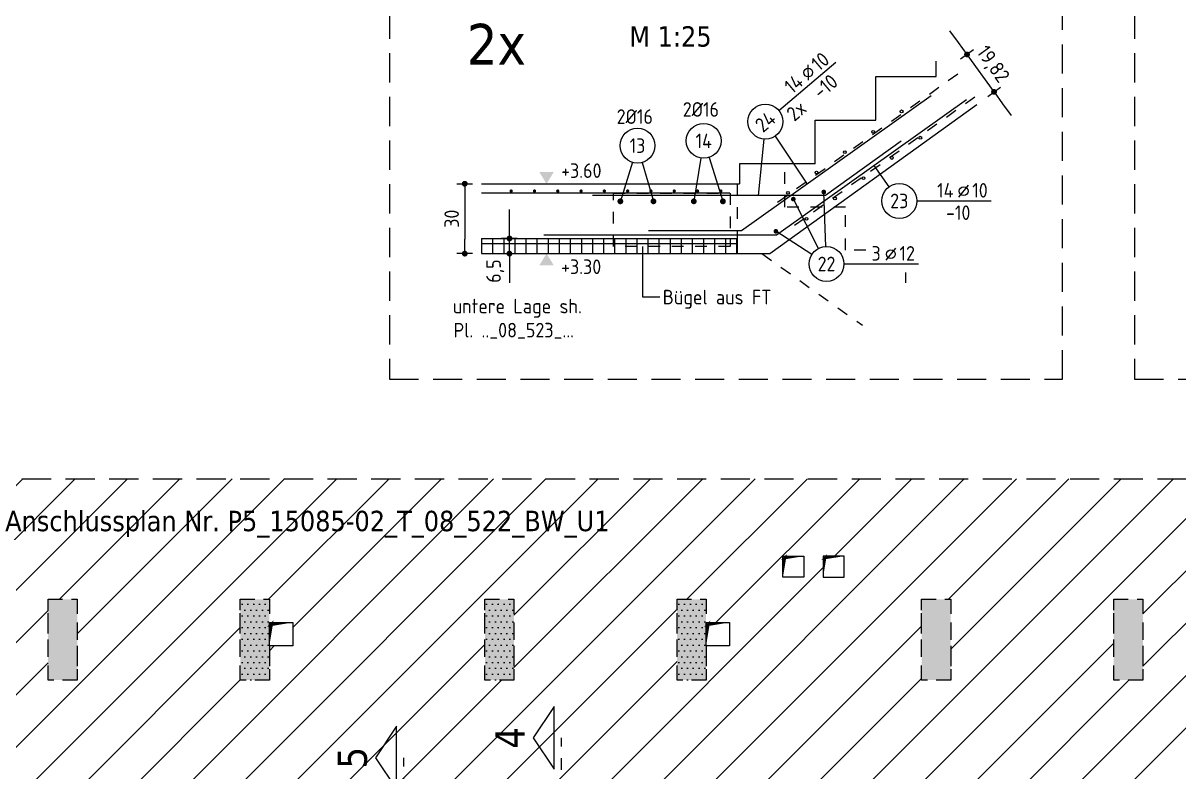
# Model space of a CAD drawing. Extents: x -4 to 88.1, y -7.1 to 49.1.
# Drawn here: x 24.06 to 33.99, y 29.18 to 35.61 of the extents above; entities that cross this region are included whole.
import ezdxf
from ezdxf.enums import TextEntityAlignment as Align

# ---------------------------------------------------------------- set-up
doc = ezdxf.new("R2010")
doc.units = 0
doc.header["$LTSCALE"] = 0.5
for name, pattern in [('AUSGEZOGEN', [1000.01, 1000, 0.01]), ('DASHED', [0.75, 0.5, -0.25]), ('DOT', [0.175, 0.05, -0.125]), ('HIDDEN2', [0.187, 0.125, -0.062]), ('PUNKT', [0.175, 0.05, -0.125]), ('STRICHLINIE', [0.75, 0.5, -0.25]), ('STRICHPUNKT2', [0.55, 0.25, -0.125, 0.05, -0.125]), ('VERDECKT', [0.375, 0.25, -0.125])]:
    doc.linetypes.add(name, pattern=pattern)
for name, color, linetype in [('BETON', 7, 'Continuous'), ('DD', 7, 'Continuous'), ('DETAIL', 7, 'Continuous'), ('DRUEBER', 7, 'Continuous'), ('EG', 7, 'Continuous'), ('grau_hell', 7, 'Continuous'), ('grau_mittel', 7, 'Continuous'), ('Halbfertigteile', 7, 'Continuous'), ('HILFE', 7, 'Continuous'), ('koten', 7, 'Continuous'), ('MASSE', 7, 'Continuous'), ('RND', 7, 'Continuous'), ('SCHATTEN', 7, 'Continuous'), ('SCHNITTE', 7, 'Continuous'), ('SCHRAFF', 7, 'Continuous'), ('TEXT', 7, 'Continuous'), ('VERDECKT', 7, 'Continuous')]:
    doc.layers.add(name, color=color, linetype=linetype)
doc.styles.add('helv', font='tahoma.ttf')
doc.styles.add('txt', font='isocp.shx')
doc.dimstyles.new('DOT_I', dxfattribs={"dimscale": 0.5, "dimtxt": 0.25, "dimasz": 0.25, "dimexe": 0.1, "dimexo": 0.3, "dimgap": 0.1, "dimtad": 1, "dimdec": 3, "dimzin": 3, "dimtxsty": 'txt', "dimblk": 'DOT', "dimblk1": 'DOT', "dimblk2": 'DOT', "dimsah": 1, "dimcen": 0.1, "dimse1": 1, "dimse2": 1, "dimazin": 0, "dimtfac": 1, "dimtdec": 4, "dimtix": 1, "dimtmove": 2, "dimatfit": 3, "dimfxl": 0, "dimtvp": 1, "dimtolj": 1, "dimtzin": 0, "dimarcsym": 0})
pattern_1 = [(0, (-69.080496, 378.069226), (0.025, 0.05), [0, -0.05])]

# ---------------------------------------------------------------- blocks, each defined once
blk = doc.blocks.new('DOT')
at = {"layer": 'MASSE', "color": 7, "linetype": 'Continuous'}
for p, q in [((0, 0), (-1, 0)), ((0, 0.54), (0, -0.54))]:
    blk.add_line(p, q, dxfattribs=at)
at = {"layer": 'MASSE', "color": 7, "linetype": 'Continuous', "const_width": 0.2}
blk.add_lwpolyline([(-0.1, 0, 1), (0.1, 0, 1)], format="xyb", close=True, dxfattribs=at)
blk = doc.blocks.new('*D46')
at = {"layer": 'Defpoints', "color": 0, "linetype": 'AUSGEZOGEN', "transparency": 16777216}
for p in [(32.1695, 35.3406), (32.1695, 35.3406), (32.4015, 35.019)]:
    blk.add_point(p, dxfattribs=at)
at = {"layer": 'MASSE', "color": 0, "linetype": 'AUSGEZOGEN', "lineweight": -2, "transparency": 16777216}
for p, q in [((32.0964, 35.442), (32.0233, 35.5434)), ((32.4015, 35.019), (32.1695, 35.3406)), ((32.4746, 34.9176), (32.5478, 34.8162))]:
    blk.add_line(p, q, dxfattribs=at)
at = {"layer": 'MASSE', "color": 0, "linetype": 'AUSGEZOGEN', "lineweight": -2, "transparency": 16777216, "xscale": 0.125, "yscale": 0.125, "zscale": 0.125}
for p, rotation in [((32.1695, 35.3406), 305.7992139162137), ((32.4015, 35.019), 125.7992139162137)]:
    blk.add_blockref('DOT', p, dxfattribs=dict(at, rotation=rotation))
at = {"layer": 'MASSE', "color": 0, "linetype": 'AUSGEZOGEN', "transparency": 16777216, "insert": (32.3844, 35.2511), "char_height": 0.125, "attachment_point": 5, "rotation": 305.79921, "style": 'txt'}
blk.add_mtext('\\A1;19,82', dxfattribs=at)
blk = doc.blocks.new('RND_LEI')
at = {"layer": 'RND', "color": 7, "linetype": 'Continuous'}
blk.add_line((1.022, 0.066), (1.19, 0.27), dxfattribs=at)
for centre, radius in [((0, 0), 0.3), ((1.106, 0.168), 0.075)]:
    blk.add_circle(centre, radius, dxfattribs=at)
at = {"layer": 'RND', "color": 7, "linetype": 'Continuous', "style": 'txt'}
blk.add_attdef('ANZ', text='', height=0.25, dxfattribs=at).set_placement((0.931, 0.057), align=Align.RIGHT)
for tag, p in [('DUM', (1.253, 0.057)), ('ABSTD', (1.674, 0.057)), ('POSTXT', (0.374, -0.327))]:
    blk.add_attdef(tag, p, '', height=0.25, dxfattribs=at)
blk.add_attdef('POSL', text='', height=0.25, dxfattribs=at).set_placement((0, 0), align=Align.MIDDLE)
blk = doc.blocks.new('okrd_o')
at = {"layer": 'koten', "color": 7, "linetype": 'Continuous'}
blk.add_solid([(-0.125, 0.202), (0.125, 0.202), (0, 0)], dxfattribs=at)
at = {"layer": 'koten', "style": 'txt'}
blk.add_attdef('OKRD', (0.25, 0.1), '', height=0.25, dxfattribs=at)
blk = doc.blocks.new('okrd_u')
at = {"layer": 'koten', "color": 7, "linetype": 'Continuous'}
blk.add_solid([(-0.125, -0.202), (0.125, -0.202), (0, 0)], dxfattribs=at)
at = {"layer": 'koten', "style": 'txt'}
blk.add_attdef('OKRD', (0.25, -0.35), '', height=0.25, dxfattribs=at)
blk = doc.blocks.new('*D44')
at = {"layer": 'Defpoints', "color": 0, "linetype": 'AUSGEZOGEN', "transparency": 16777216}
for p in [(27.857, 34.2302), (27.857, 33.6302), (27.857, 33.6302)]:
    blk.add_point(p, dxfattribs=at)
at = {"layer": 'MASSE', "color": 0, "linetype": 'AUSGEZOGEN', "lineweight": -2, "transparency": 16777216}
blk.add_line((27.857, 34.1052), (27.857, 33.7552), dxfattribs=at)
at = {"layer": 'MASSE', "color": 0, "linetype": 'AUSGEZOGEN', "lineweight": -2, "transparency": 16777216, "xscale": 0.125, "yscale": 0.125, "zscale": 0.125}
for p, rotation in [((27.857, 34.2302), 90), ((27.857, 33.6302), 270)]:
    blk.add_blockref('DOT', p, dxfattribs=dict(at, rotation=rotation))
at = {"layer": 'MASSE', "color": 0, "linetype": 'AUSGEZOGEN', "transparency": 16777216, "insert": (27.7445, 33.9302), "char_height": 0.125, "attachment_point": 5, "rotation": 90, "style": 'txt'}
blk.add_mtext('\\A1;30', dxfattribs=at)
blk = doc.blocks.new('RND_HIN')
at = {"layer": 'RND', "color": 7, "linetype": 'Continuous'}
blk.add_circle((0, 0), 0.3, dxfattribs=at)
at = {"layer": 'RND', "color": 7, "linetype": 'Continuous', "style": 'txt'}
blk.add_attdef('POSI', text='', height=0.25, dxfattribs=at).set_placement((0, 0), align=Align.MIDDLE)
blk = doc.blocks.new('SCHN-1')
at = {"layer": 'SCHNITTE', "color": 5, "linetype": 'Continuous'}
blk.add_lwpolyline([(0.54, 0.125), (0, 0.485), (-0.54, 0.125)], close=True, dxfattribs=at)
at = {"layer": 'SCHNITTE', "color": 6, "linetype": 'Continuous', "style": 'helv'}
blk.add_attdef('SCHN-1', text='', height=0.5, dxfattribs=at).set_placement((0, 0.635), align=Align.CENTER)
blk = doc.blocks.new('*D70')
at = {"layer": 'Defpoints', "color": 0, "linetype": 'AUSGEZOGEN', "transparency": 16777216}
for p in [(28.2407, 33.7602), (28.2407, 33.7602), (28.2407, 33.6302)]:
    blk.add_point(p, dxfattribs=at)
at = {"layer": 'MASSE', "color": 0, "linetype": 'AUSGEZOGEN', "lineweight": -2, "transparency": 16777216}
for p, q in [((28.2407, 33.8852), (28.2407, 34.0102)), ((28.2407, 33.6302), (28.2407, 33.7602)), ((28.2407, 33.5052), (28.2407, 33.3802))]:
    blk.add_line(p, q, dxfattribs=at)
at = {"layer": 'MASSE', "color": 0, "linetype": 'AUSGEZOGEN', "lineweight": -2, "transparency": 16777216, "xscale": 0.125, "yscale": 0.125, "zscale": 0.125}
for p, rotation in [((28.2407, 33.7602), 270), ((28.2407, 33.6302), 90)]:
    blk.add_blockref('DOT', p, dxfattribs=dict(at, rotation=rotation))
at = {"layer": 'MASSE', "color": 0, "linetype": 'AUSGEZOGEN', "transparency": 16777216, "insert": (28.1189, 33.4808), "char_height": 0.125, "attachment_point": 5, "rotation": 90, "style": 'txt'}
blk.add_mtext('\\A1;6,5', dxfattribs=at)

msp = doc.modelspace()

# ---------------------------------------------------------------- hatches: boundary and pattern name
at = {"layer": 'grau_hell', "linetype": 'AUSGEZOGEN'}
h = msp.add_hatch(dxfattribs=at)
h.set_pattern_fill('ANSI31', color=9, scale=0.1, style=0, double=1)
h.paths.add_polyline_path([(17.3044, 31.697), (17.3044, 37.8627), (15.9794, 37.8627), (15.9794, 36.6227), (15.9794, 35.4877), (15.9794, 31.0327), (16.1694, 31.0327), (16.1694, 30.8527), (15.9794, 30.8527), (15.9794, 29.9127), (15.9794, 28.2877), (20.8744, 28.2877), (21.2744, 28.2877), (21.6294, 28.2877), (22.5144, 28.2877), (25.2794, 28.2877), (25.2794, 28.0377), (25.0294, 28.0377), (25.0294, 27.5077), (25.2794, 27.5077), (25.2794, 27.7577), (25.5294, 27.7577), (25.5294, 27.5077), (29.2669, 27.5077), (29.2669, 23.9127), (36.1544, 23.9127), (36.1544, 27.6877), (35.7044, 27.6877), (35.7044, 28.1377), (36.1544, 28.1377), (36.1544, 28.2877), (37.7844, 28.2877), (38.3844, 28.2877), (40.9294, 28.2877), (40.9294, 28.8377), (40.9294, 29.9127), (40.9294, 30.1627), (41.9794, 30.1627), (41.9794, 35.4877), (41.9794, 36.6227), (41.9794, 37.8627), (40.6794, 37.8627), (40.6794, 31.697)])
h.paths.add_polyline_path([(24.5294, 30.6627), (24.5294, 29.9677), (24.2794, 29.9677), (24.2794, 30.6627)], flags=16)
h.paths.add_polyline_path([(25.9294, 30.6627), (26.1794, 30.6627), (26.1794, 30.4627), (26.3794, 30.4627), (26.3794, 30.2627), (26.1794, 30.2627), (26.1794, 29.9677), (25.9294, 29.9677)], flags=16)
h.paths.add_polyline_path([(23.6144, 31.0327), (23.6144, 30.8527), (23.4344, 30.8527), (23.4344, 31.0327)], flags=16)
h.paths.add_polyline_path([(23.2744, 31.0327), (23.2744, 30.8527), (23.0944, 30.8527), (23.0944, 31.0327)], flags=16)
h.paths.add_polyline_path([(22.4294, 30.6627), (22.4294, 29.9677), (22.1794, 29.9677), (22.1794, 30.6627)], flags=16)
h.paths.add_polyline_path([(28.0294, 30.6627), (28.2794, 30.6627), (28.2794, 29.9677), (28.0294, 29.9677)], flags=16)
h.paths.add_polyline_path([(27.9844, 28.1377), (28.4844, 28.1377), (28.4844, 27.6777), (27.9844, 27.6777)], flags=16)
h.paths.add_polyline_path([(20.7794, 30.6627), (20.7794, 29.9677), (20.5294, 29.9677), (20.5294, 30.6627)], flags=16)
h.paths.add_polyline_path([(29.6794, 30.6627), (29.9294, 30.6627), (29.9294, 30.4627), (30.1294, 30.4627), (30.1294, 30.2627), (29.9294, 30.2627), (29.9294, 29.9677), (29.6794, 29.9677)], flags=16)
h.paths.add_polyline_path([(28.8244, 28.1377), (29.2444, 28.1377), (29.2444, 27.7177), (28.8244, 27.7177)], flags=16)
h.paths.add_polyline_path([(30.5894, 31.0327), (30.7694, 31.0327), (30.7694, 30.8527), (30.5894, 30.8527)], flags=16)
h.paths.add_polyline_path([(30.9344, 31.0327), (31.1144, 31.0327), (31.1144, 30.8527), (30.9344, 30.8527)], flags=16)
h.paths.add_polyline_path([(18.6794, 30.6627), (18.6794, 29.9677), (18.4294, 29.9677), (18.4294, 30.6627)], flags=16)
h.paths.add_polyline_path([(31.7794, 30.6627), (32.0294, 30.6627), (32.0294, 29.9677), (31.7794, 29.9677)], flags=16)
h.paths.add_polyline_path([(31.8044, 28.1377), (32.3044, 28.1377), (32.3044, 27.6377), (31.8044, 27.6377)], flags=16)
h.paths.add_polyline_path([(16.8388, 30.7777), (16.8388, 30.5977), (16.6588, 30.5977), (16.6588, 30.7777)], flags=16)
h.paths.add_polyline_path([(33.4294, 30.6627), (33.6794, 30.6627), (33.6794, 29.9677), (33.4294, 29.9677)], flags=16)
h.paths.add_polyline_path([(33.2094, 28.0777), (33.5094, 28.0777), (33.5094, 27.7777), (33.2094, 27.7777)], flags=16)
h.paths.add_polyline_path([(35.5294, 30.6627), (35.7794, 30.6627), (35.7794, 29.9677), (35.5294, 29.9677)], flags=16)
h.paths.add_polyline_path([(37.1794, 30.6627), (37.4294, 30.6627), (37.4294, 29.9677), (37.1794, 29.9677)], flags=16)
h.paths.add_polyline_path([(38.0944, 31.0327), (38.2744, 31.0327), (38.2744, 30.8527), (38.0944, 30.8527)], flags=16)
h.paths.add_polyline_path([(38.4344, 31.0327), (38.6144, 31.0327), (38.6144, 30.8527), (38.4344, 30.8527)], flags=16)
h.paths.add_polyline_path([(39.2794, 30.6627), (39.5294, 30.6627), (39.5294, 29.9677), (39.2794, 29.9677)], flags=16)
h.paths.add_polyline_path([(41.1188, 30.7777), (41.2988, 30.7777), (41.2988, 30.5977), (41.1188, 30.5977)], flags=16)
at = {"layer": 'grau_mittel'}
h = msp.add_hatch(color=61, dxfattribs=at)
h.paths.add_polyline_path([(24.5294, 30.6627), (24.2794, 30.6627), (24.2794, 29.9677), (24.5294, 29.9677)])
h.paths.add_polyline_path([(22.4294, 30.6627), (22.1794, 30.6627), (22.1794, 29.9677), (22.4294, 29.9677)])
h.paths.add_polyline_path([(20.7794, 30.6627), (20.5294, 30.6627), (20.5294, 29.9677), (20.7794, 29.9677)])
h.paths.add_polyline_path([(18.4294, 29.9677), (18.6794, 29.9677), (18.6794, 30.6627), (18.4294, 30.6627)])
h = msp.add_hatch(color=61, dxfattribs=at)
h.paths.add_polyline_path([(39.5294, 30.6627), (39.2794, 30.6627), (39.2794, 29.9677), (39.5294, 29.9677)])
h.paths.add_polyline_path([(37.1794, 29.9677), (37.4294, 29.9677), (37.4294, 30.6627), (37.1794, 30.6627)])
h.paths.add_polyline_path([(35.7794, 30.6627), (35.5294, 30.6627), (35.5294, 29.9677), (35.7794, 29.9677)])
h.paths.add_polyline_path([(33.6794, 30.6627), (33.4294, 30.6627), (33.4294, 29.9677), (33.6794, 29.9677)])
h.paths.add_polyline_path([(32.0294, 30.6627), (31.7794, 30.6627), (31.7794, 29.9677), (32.0294, 29.9677)])
h.paths.add_polyline_path([(28.2794, 30.6627), (28.0294, 30.6627), (28.0294, 29.9677), (28.2794, 29.9677)])
h.paths.add_polyline_path([(26.1794, 30.6627), (25.9294, 30.6627), (25.9294, 29.9677), (26.1794, 29.9677)])
msp.add_hatch(color=61, dxfattribs=at).paths.add_polyline_path([(29.6794, 29.9677), (29.9294, 29.9677), (29.9294, 30.6627), (29.6794, 30.6627)])
at = {"layer": 'Halbfertigteile', "linetype": 'AUSGEZOGEN', "transparency": 33554687}
h = msp.add_hatch(dxfattribs=at)
h.set_pattern_fill('ANSI37', color=171, scale=0.03, angle=135, style=0)
h.paths.add_polyline_path([(30.1955, 33.7602), (27.9999, 33.7602), (27.9999, 33.6302), (30.1955, 33.6302)])
at = {"layer": 'SCHRAFF', "linetype": 'AUSGEZOGEN'}
h = msp.add_hatch(dxfattribs=at)
h.set_pattern_fill('DOTS', scale=0.8, double=1)
h.set_pattern_definition(pattern_1)
h.paths.add_polyline_path([(18.6794, 30.6627), (18.4294, 30.6627), (18.4294, 29.9677), (18.6794, 29.9677)])
h.paths.add_polyline_path([(20.7794, 30.6627), (20.5294, 30.6627), (20.5294, 29.9677), (20.7794, 29.9677)])
h.paths.add_polyline_path([(22.4294, 30.6627), (22.1794, 30.6627), (22.1794, 29.9677), (22.4294, 29.9677)])
h.paths.add_polyline_path([(24.5294, 30.6627), (24.2794, 30.6627), (24.2794, 29.9677), (24.5294, 29.9677)])
h = msp.add_hatch(dxfattribs=at)
h.set_pattern_fill('DOTS', scale=0.8, double=1)
h.set_pattern_definition(pattern_1)
h.paths.add_polyline_path([(26.1794, 30.6627), (25.9294, 30.6627), (25.9294, 29.9677), (26.1794, 29.9677)])
h.paths.add_polyline_path([(28.2794, 30.6627), (28.0294, 30.6627), (28.0294, 29.9677), (28.2794, 29.9677)])
h.paths.add_polyline_path([(29.9294, 30.6627), (29.6794, 30.6627), (29.6794, 29.9677), (29.9294, 29.9677)])
h = msp.add_hatch(dxfattribs=at)
h.set_pattern_fill('DOTS', scale=0.8, double=1)
h.set_pattern_definition(pattern_1)
h.paths.add_polyline_path([(32.0294, 30.6627), (31.7794, 30.6627), (31.7794, 29.9677), (32.0294, 29.9677)])
h.paths.add_polyline_path([(33.6794, 30.6627), (33.4294, 30.6627), (33.4294, 29.9677), (33.6794, 29.9677)])
h.paths.add_polyline_path([(35.7794, 30.6627), (35.5294, 30.6627), (35.5294, 29.9677), (35.7794, 29.9677)])
h.paths.add_polyline_path([(37.4294, 30.6627), (37.1794, 30.6627), (37.1794, 29.9677), (37.4294, 29.9677)])
h.paths.add_polyline_path([(39.5294, 30.6627), (39.2794, 30.6627), (39.2794, 29.9677), (39.5294, 29.9677)])

# ---------------------------------------------------------------- linework, layer by layer
at = {"layer": 'BETON', "color": 6, "linetype": 'AUSGEZOGEN'}
for p, q in [((31.9055, 35.1502), (31.9055, 35.2817)), ((31.3855, 35.1502), (31.9055, 35.1502)), ((31.3855, 34.7752), (31.3855, 35.1502)), ((30.4759, 33.6302), (32.2533, 34.912)), ((30.8655, 34.7752), (31.3855, 34.7752)), ((30.8655, 34.4002), (30.8655, 34.7752)), ((30.2155, 34.4002), (30.2155, 34.2302)), ((30.8655, 34.4002), (30.2155, 34.4002)), ((27.9999, 34.2302), (30.2155, 34.2302)), ((27.9999, 33.7602), (30.1955, 33.7602)), ((30.1955, 33.7602), (30.1955, 33.6302)), ((27.9999, 33.6302), (30.4759, 33.6302))]:
    msp.add_line(p, q, dxfattribs=at)
at = {"layer": 'DD', "color": 7, "linetype": 'AUSGEZOGEN'}
for points in [[(30.5894, 31.0327), (30.7694, 31.0327), (30.7694, 30.8527), (30.5894, 30.8527)], [(31.1144, 31.0327), (30.9344, 31.0327), (30.9344, 30.8527), (31.1144, 30.8527)], [(26.1794, 30.4627), (26.3794, 30.4627), (26.3794, 30.2627), (26.1794, 30.2627)], [(29.9294, 30.4627), (30.1294, 30.4627), (30.1294, 30.2627), (29.9294, 30.2627)]]:
    msp.add_lwpolyline(points, close=True, dxfattribs=at)
at = {"layer": 'DETAIL', "color": 102, "linetype": 'STRICHLINIE'}
for points in [[(27.2098, 36.476), (27.2098, 32.5509), (32.9905, 32.5509), (32.9905, 36.476)], [(33.6078, 36.476), (33.6078, 32.5509), (39.3884, 32.5509), (39.3884, 36.476)]]:
    msp.add_lwpolyline(points, close=True, dxfattribs=at)
at = {"layer": 'DRUEBER', "color": 7, "linetype": 'PUNKT'}
for p, q in [((30.6055, 34.0298), (30.6055, 34.4002)), ((31.1255, 34.0298), (30.6055, 34.0298)), ((31.1255, 33.6594), (31.1255, 34.0298)), ((31.3014, 33.6594), (31.1255, 33.6594)), ((30.4081, 33.6302), (31.2709, 33.0156)), ((31.6455, 33.3794), (31.6455, 33.4685))]:
    msp.add_line(p, q, dxfattribs=at)
at = {"layer": 'EG', "color": 0, "linetype": 'DOT', "lineweight": -2}
for points in [[(24.2794, 30.6627), (24.5294, 30.6627), (24.5294, 29.9677), (24.2794, 29.9677)], [(25.9294, 30.6627), (26.1794, 30.6627), (26.1794, 29.9677), (25.9294, 29.9677)], [(28.0294, 30.6627), (28.2794, 30.6627), (28.2794, 29.9677), (28.0294, 29.9677)], [(29.6794, 30.6627), (29.9294, 30.6627), (29.9294, 29.9677), (29.6794, 29.9677)], [(31.7794, 30.6627), (32.0294, 30.6627), (32.0294, 29.9677), (31.7794, 29.9677)], [(33.4294, 30.6627), (33.6794, 30.6627), (33.6794, 29.9677), (33.4294, 29.9677)]]:
    msp.add_lwpolyline(points, close=True, dxfattribs=at)
at = {"layer": 'HILFE', "color": 102, "linetype": 'AUSGEZOGEN'}
for p, q in [((30.1326, 34.1502), (27.9999, 34.1502)), ((29.3858, 33.255), (29.3858, 33.6902)), ((29.5316, 33.255), (29.3858, 33.255))]:
    msp.add_line(p, q, dxfattribs=at)
at = {"layer": 'HILFE', "color": 102, "linetype": 'DASHED'}
msp.add_line((17.3044, 31.697), (40.6794, 31.697), dxfattribs=at)
at = {"layer": 'RND', "color": 7, "linetype": 'AUSGEZOGEN'}
for p, q in [((30.5528, 34.8605), (31.0418, 35.2734)), ((31.7377, 34.0828), (32.3777, 34.0828)), ((31.1131, 33.5414), (31.7531, 33.5414))]:
    msp.add_line(p, q, dxfattribs=at)
at = {"layer": 'RND', "color": 102, "linetype": 'AUSGEZOGEN'}
for p, q in [((30.5216, 34.639), (30.7971, 34.2266)), ((30.4238, 34.6144), (30.3769, 34.1304)), ((29.8847, 34.4508), (29.8236, 34.0794)), ((29.9543, 34.4558), (30.0736, 34.0794)), ((29.2961, 34.4144), (29.193, 34.0794)), ((29.3814, 34.4135), (29.477, 34.0794)), ((31.5007, 34.205), (31.3708, 34.3873)), ((30.9574, 33.6913), (30.9398, 34.159)), ((30.8948, 33.6749), (30.6783, 34.0984)), ((30.837, 33.6227), (30.5284, 33.8217))]:
    msp.add_line(p, q, dxfattribs=at)
at = {"layer": 'RND', "color": 102, "linetype": 'HIDDEN2'}
for points in [[(30.5429, 34.0721), (32.1059, 35.1854)], [(30.6896, 33.8745), (32.2402, 34.9789)]]:
    msp.add_lwpolyline(points, dxfattribs=at)
at = {"layer": 'RND', "color": 1, "linetype": 'AUSGEZOGEN'}
for points in [[(28.5349, 33.7924), (30.5349, 33.7924), (32.1639, 34.9527)], [(31.8626, 34.9855), (30.2336, 33.8252), (29.4336, 33.8252)], [(31.6053, 34.5956), (30.9544, 34.1305), (28.9544, 34.1305)]]:
    msp.add_lwpolyline(points, dxfattribs=at)
at = {"layer": 'RND', "color": 7, "linetype": 'AUSGEZOGEN'}
for points, const_width in [([(28.2627, 34.1678, -1), (28.2487, 34.1678, -1)], 0.014), ([(28.4627, 34.1678, -1), (28.4487, 34.1678, -1)], 0.014), ([(28.6627, 34.1678, -1), (28.6487, 34.1678, -1)], 0.014), ([(28.8627, 34.1678, -1), (28.8487, 34.1678, -1)], 0.014), ([(29.0627, 34.1678, -1), (29.0487, 34.1678, -1)], 0.014), ([(29.2627, 34.1678, -1), (29.2487, 34.1678, -1)], 0.014), ([(29.4627, 34.1678, -1), (29.4487, 34.1678, -1)], 0.014), ([(29.6627, 34.1678, -1), (29.6487, 34.1678, -1)], 0.014), ([(29.8627, 34.1678, -1), (29.8487, 34.1678, -1)], 0.014), ([(30.0627, 34.1678, -1), (30.0487, 34.1678, -1)], 0.014), ([(30.9298, 34.159, 1), (30.9498, 34.159, 1)], 0.02), ([(29.1805, 34.0794, 1), (29.2055, 34.0794, 1)], 0.025), ([(29.4645, 34.0794, 1), (29.4895, 34.0794, 1)], 0.025), ([(29.8111, 34.0794, 1), (29.8361, 34.0794, 1)], 0.025), ([(30.0611, 34.0794, 1), (30.0861, 34.0794, 1)], 0.025), ([(30.6683, 34.0984, 1), (30.6883, 34.0984, 1)], 0.02), ([(30.5184, 33.8217, 1), (30.5384, 33.8217, 1)], 0.02)]:
    msp.add_lwpolyline(points, format="xyb", close=True, dxfattribs=dict(at, const_width=const_width))
at = {"layer": 'RND', "color": 102, "linetype": 'HIDDEN2'}
msp.add_lwpolyline([(29.1355, 34.1502), (30.1355, 34.1502), (30.1355, 33.6902), (29.1355, 33.6902)], close=True, dxfattribs=at)
at = {"layer": 'RND', "color": 7, "linetype": 'AUSGEZOGEN'}
for centre in [(31.6078, 34.8518), (31.3645, 34.6764), (31.7686, 34.6258), (31.1212, 34.5009), (31.5242, 34.4517), (30.8768, 34.3268), (31.2799, 34.2777), (30.6324, 34.1528), (31.0355, 34.1036), (30.7912, 33.9296)]:
    msp.add_circle(centre, 0.012, dxfattribs=at)
at = {"layer": 'SCHATTEN', "color": 1, "linetype": 'AUSGEZOGEN'}
for points in [[(30.5894, 30.8527, 0, 0.0294, 0), (30.6041, 31.0315, 0, 0, 0), (30.5906, 31.0181, 0.0294, 0, 0), (30.7694, 31.0327, 0, 0, 0)], [(30.9344, 30.8527, 0, 0.0294, 0), (30.9491, 31.0315, 0, 0, 0), (30.9356, 31.0181, 0.0294, 0, 0), (31.1144, 31.0327, 0, 0, 0)], [(26.1794, 30.2627, 0, 0.0326, 0), (26.1957, 30.4614, 0, 0, 0), (26.1808, 30.4464, 0.0326, 0, 0), (26.3794, 30.4627, 0, 0, 0)], [(29.9294, 30.2627, 0, 0.0326, 0), (29.9457, 30.4614, 0, 0, 0), (29.9308, 30.4464, 0.0326, 0, 0), (30.1294, 30.4627, 0, 0, 0)]]:
    msp.add_lwpolyline(points, format="xyseb", dxfattribs=at)
at = {"layer": 'SCHNITTE', "color": 5, "linetype": 'STRICHPUNKT2'}
for p, q in [((28.6877, 28.9724), (28.6877, 29.4724)), ((27.3345, 28.8013), (27.3345, 29.3013))]:
    msp.add_line(p, q, dxfattribs=at)
at = {"layer": 'VERDECKT', "color": 7, "linetype": 'HIDDEN2'}
msp.add_line((30.1955, 34.2302), (30.1955, 33.6302), dxfattribs=at)
at = {"layer": 'VERDECKT', "color": 7, "linetype": 'VERDECKT', "lineweight": -2}
for p, q in [((24.2794, 30.6627), (24.5294, 30.6627)), ((24.2794, 29.9677), (24.2794, 30.6627)), ((24.5294, 30.6627), (24.5294, 29.9677)), ((25.9294, 30.6627), (26.1794, 30.6627)), ((25.9294, 29.9677), (25.9294, 30.6627)), ((26.1794, 30.6627), (26.1794, 29.9677)), ((28.0294, 30.6627), (28.2794, 30.6627)), ((28.0294, 29.9677), (28.0294, 30.6627)), ((28.2794, 30.6627), (28.2794, 29.9677)), ((29.6794, 30.6627), (29.9294, 30.6627)), ((29.6794, 29.9677), (29.6794, 30.6627)), ((29.9294, 30.6627), (29.9294, 29.9677)), ((31.7794, 30.6627), (32.0294, 30.6627)), ((31.7794, 29.9677), (31.7794, 30.6627)), ((32.0294, 30.6627), (32.0294, 29.9677)), ((33.4294, 30.6627), (33.6794, 30.6627)), ((33.4294, 29.9677), (33.4294, 30.6627)), ((33.6794, 30.6627), (33.6794, 29.9677)), ((24.5294, 29.9677), (24.2794, 29.9677)), ((26.1794, 29.9677), (25.9294, 29.9677)), ((28.2794, 29.9677), (28.0294, 29.9677)), ((29.9294, 29.9677), (29.6794, 29.9677)), ((32.0294, 29.9677), (31.7794, 29.9677)), ((33.6794, 29.9677), (33.4294, 29.9677))]:
    msp.add_line(p, q, dxfattribs=at)

# ---------------------------------------------------------------- block references
at = {"layer": 'koten', "color": 6, "linetype": 'AUSGEZOGEN', "xscale": 0.5, "yscale": 0.5, "zscale": 0.5}
for name, p, values in [('okrd_o', (28.5593, 34.2302), {'OKRD': '+3.60'}), ('okrd_u', (28.5593, 33.6302), {'OKRD': '+3.30'})]:
    msp.add_blockref(name, p, dxfattribs=at).add_auto_attribs(values)
at = {"layer": 'RND', "color": 7, "linetype": 'AUSGEZOGEN', "xscale": 0.5, "yscale": 0.5, "zscale": 0.5, "rotation": 40.17884936320961}
msp.add_blockref('RND_LEI', (30.4382, 34.7637), dxfattribs=at).add_auto_attribs({'POSL': '24', 'DUM': '10', 'ANZ': '14', 'POSTXT': '2x  -10'})
at = {"layer": 'RND', "color": 7, "linetype": 'AUSGEZOGEN', "xscale": 0.5, "yscale": 0.5, "zscale": 0.5}
for name, p, values in [('RND_HIN', (29.909, 34.5988), {'POSI': '14'}), ('RND_HIN', (29.3402, 34.5577), {'POSI': '13'}), ('RND_LEI', (31.5877, 34.0828), {'POSL': '23', 'DUM': '10', 'ANZ': '14', 'POSTXT': '   -10'}), ('RND_LEI', (30.9631, 33.5414), {'POSL': '22', 'DUM': '12', 'ANZ': '3'})]:
    msp.add_blockref(name, p, dxfattribs=at).add_auto_attribs(values)
at = {"layer": 'SCHNITTE', "color": 5, "linetype": 'STRICHPUNKT2', "xscale": 0.5, "yscale": 0.5, "zscale": 0.5, "rotation": 90}
for p, values in [((28.6877, 29.4724), {'SCHN-1': '4'}), ((27.3345, 29.3013), {'SCHN-1': '5'})]:
    msp.add_blockref('SCHN-1', p, dxfattribs=at).add_auto_attribs(values)

# ---------------------------------------------------------------- texts
at = {"layer": 'TEXT', "color": 5, "linetype": 'AUSGEZOGEN', "style": 'helv'}
msp.add_text('2x', height=0.35, dxfattribs=at).set_placement((27.8755, 35.2533))
at = {"layer": 'TEXT', "color": 1, "linetype": 'AUSGEZOGEN', "style": 'helv'}
for s, p in [('M 1:25', (29.2692, 35.4079)), ('Anschlussplan Nr. P5_15085-02_T_08_522_BW_U1', (23.9105, 31.247))]:
    msp.add_text(s, height=0.175, dxfattribs=at).set_placement(p)
at = {"layer": 'TEXT', "color": 7, "linetype": 'AUSGEZOGEN', "style": 'txt'}
for s, p in [('2%%C16', (29.7288, 34.8059)), ('2%%C16', (29.1612, 34.7443)), ('Bügel aus FT', (29.5566, 33.1947)), ('untere Lage sh.', (27.7536, 33.1175)), ('Pl. .._08_523_...', (27.76, 32.9109))]:
    msp.add_text(s, height=0.125, dxfattribs=at).set_placement(p)

# ---------------------------------------------------------------- dimensions: what is measured, and where the dimension line sits
at = {"layer": 'MASSE', "color": 7, "linetype": 'AUSGEZOGEN'}
dim = msp.add_linear_dim(base=(32.1695, 35.3406), p1=(32.4015, 35.019), p2=(32.1695, 35.3406), angle=305.79921, text='19,82', dimstyle='DOT_I', override={"dimdec": 1, "dimlfac": 50}, dxfattribs=at)
dim.commit()
dim.dimension.update_dxf_attribs({"geometry": '*D46', "text_midpoint": (32.3844, 35.2511)})
dim = msp.add_linear_dim(base=(27.857, 33.6302), p1=(27.857, 34.2302), p2=(27.857, 33.6302), angle=90, dimstyle='DOT_I', override={"dimdec": 0, "dimlfac": 50, "dimadec": 3}, dxfattribs=at)
dim.commit()
dim.dimension.update_dxf_attribs({"geometry": '*D44', "text_midpoint": (27.7445, 33.9302)})
dim = msp.add_linear_dim(base=(28.2407, 33.7602), p1=(28.2407, 33.6302), p2=(28.2407, 33.7602), angle=90, dimstyle='DOT_I', override={"dimdec": 1, "dimlfac": 50}, dxfattribs=at)
dim.commit()
dim.dimension.update_dxf_attribs({"geometry": '*D70', "text_midpoint": (28.1189, 33.4808), "dimtype": 160})

doc.saveas('drawing.dxf')
